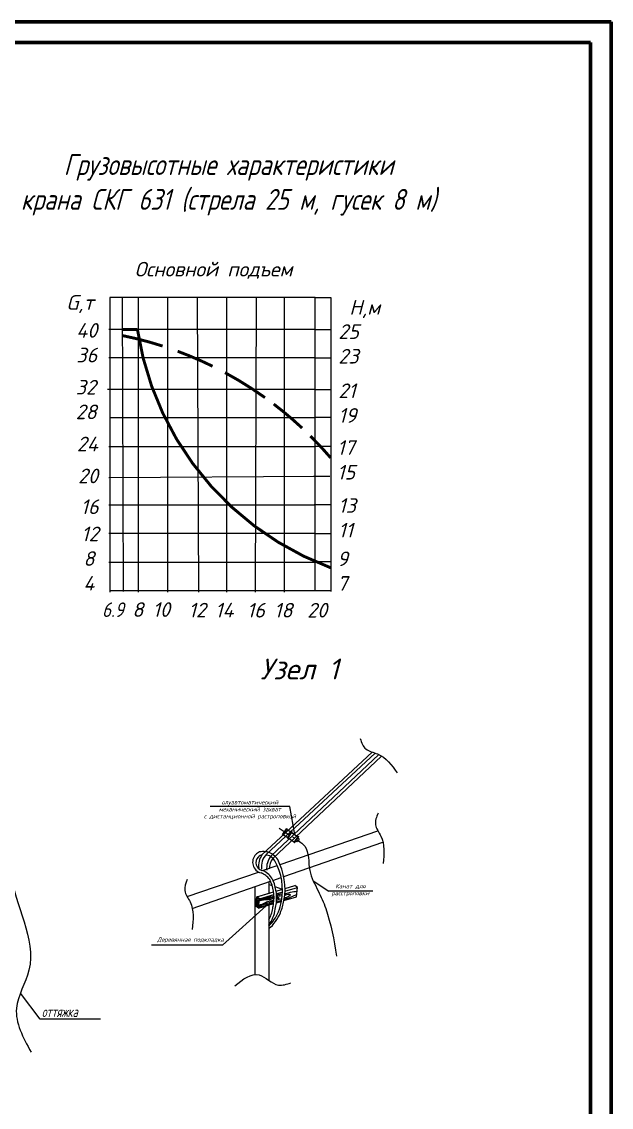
# Model space of a CAD drawing. Header units: millimetres. Extents: x -345369 to 252202, y 74562 to 424723.
# Drawn here: x 6411 to 20534, y 310470 to 336453 of the extents above; entities that cross this region are included whole.
import ezdxf

# ---------------------------------------------------------------- set-up
doc = ezdxf.new("R2010")
doc.units = ezdxf.units.MM
doc.linetypes.add('CENTER', pattern=[50.8, 31.75, -6.35, 6.35, -6.35])
for name, color, linetype, lineweight in [('колонны', 7, 'Continuous', 60), ('ТОнкая', 7, 'Continuous', 35), ('тонкая0.09', 7, 'Continuous', 9)]:
    doc.layers.add(name, color=color, linetype=linetype, lineweight=lineweight)
doc.layers.add('стены тонкая', color=7, linetype='Continuous')
doc.layers.add('Текст', color=7, linetype='Continuous')
doc.styles.get("Standard").update_dxf_attribs({"font": 'isocpeur.TTF', "oblique": 15})
doc.styles.add('Т-250-наклон', font='isocpeur.TTF', dxfattribs={"width": 0.8, "oblique": 15})

# ---------------------------------------------------------------- blocks, each defined once
blk = doc.blocks.new('GZ')
for p, q in [((22.801365, 23.424658), (8.750339, 23.424658)), ((8.750339, 23.424658), (8.750339, 3.287671)), ((10.685511, 23.424658), (10.685511, 3.287671)), ((12.70482, 3.287671), (12.70482, 23.424658)), ((14.724129, 23.424658), (14.808267, 3.287671)), ((16.743438, 3.287671), (16.743438, 23.424658)), ((18.762747, 23.424658), (18.678609, 3.287671)), ((20.697918, 3.287671), (20.697918, 23.424658)), ((22.801365, 3.390411), (22.801365, 23.424658)), ((8.666201, 21.267123), (22.801365, 21.267123)), ((22.801365, 19.315068), (8.666201, 19.315068)), ((8.582064, 17.157534), (22.717227, 17.157534)), ((22.801365, 15.205479), (8.750339, 15.205479)), ((8.666201, 13.253425), (22.801365, 13.253425)), ((22.801365, 11.19863), (8.666201, 11.09589)), ((8.666201, 9.246575), (22.801365, 9.246575)), ((22.801365, 7.294521), (8.666201, 7.294521)), ((8.666201, 5.342466), (22.801365, 5.342466)), ((8.750339, 3.390411), (22.801365, 3.390411))]:
    blk.add_line(p, q)

msp = doc.modelspace()

# ---------------------------------------------------------------- linework, layer by layer
for p, q in [((8847.293865, 322818.674279), (8823.303045, 329849.437459)), ((13429.532995, 329849.437459), (13813.385485, 329849.437459)), ((13813.385485, 329849.437459), (13813.385485, 322818.674279)), ((8823.907845, 329089.257689), (9183.653175, 329089.257689)), ((8825.715595, 329087.051079), (9181.845355, 329084.844399)), ((13429.532995, 329089.827699), (13813.385485, 329089.827699)), ((13438.817095, 328409.580159), (13822.669585, 328409.580159)), ((13438.817095, 327649.970469), (13822.669585, 327649.970469)), ((13429.532995, 326985.073229), (13813.385485, 326985.073229)), ((13442.103875, 326294.308329), (13825.956365, 326294.308329)), ((13404.391235, 325572.842759), (13788.243725, 325572.842759)), ((13416.962115, 324897.428159), (13800.814605, 324897.428159)), ((13429.532995, 324206.663189), (13813.385485, 324206.663189)), ((13429.532995, 323531.248589), (13813.385485, 323531.248589)), ((13813.385485, 322834.024579), (13429.532995, 322834.024579)), ((8299.740358, 312581.574765), (6857.160748, 312581.574765))]:
    msp.add_line(p, q)
at = {"lineweight": 15, "ltscale": 5}
for p, q in [((14805.123098, 318971.828455), (12165.638636, 316510.109086)), ((14879.620222, 318947.501312), (12276.959538, 316528.279838)), ((14964.671428, 318913.809481), (12380.006416, 316483.228619)), ((15032.701532, 318876.291853), (12422.971661, 316423.209517)), ((12599.271153, 316279.859349), (14945.127252, 317089.490762)), ((12689.040642, 315990.449234), (15062.506185, 316815.104009)), ((12179.677205, 316135.043798), (12532.16604, 316256.699187)), ((12384.036336, 316205.574797), (12532.16604, 316256.699187)), ((10375.875211, 315512.492927), (12082.582984, 316101.533418)), ((12429.726384, 315900.351132), (12625.799612, 315968.476294)), ((10495.345681, 315228.255307), (12371.388548, 315880.081794)), ((12717.626114, 315639.285162), (13019.058431, 315727.906177)), ((12718.59795, 315705.733609), (12954.424822, 315775.066642)), ((12043.133963, 315507.147389), (12444.375667, 315625.112336)), ((12043.133963, 315507.147389), (12371.938695, 315603.815887)), ((12043.133963, 315507.147389), (12371.938695, 315603.815887)), ((12107.767572, 315459.986925), (12451.649559, 315561.088131)), ((12190.689962, 315484.366084), (12407.489367, 315548.105047)), ((12435.145725, 315622.398735), (12444.375667, 315625.112336)), ((12505.336768, 315643.034882), (12657.167716, 315687.673137)), ((12513.439183, 315579.254262), (12656.532797, 315621.323744)), ((12533.799659, 315585.240237), (12610.294484, 315607.729693)), ((12533.965118, 315651.451609), (12587.406881, 315667.163472)), ((12646.071975, 315684.410993), (12657.167716, 315687.673137)), ((12646.071975, 315684.410993), (12649.054513, 315685.287858)), ((12692.884878, 315418.014394), (12995.379734, 315506.947795)), ((12084.088875, 315239.028543), (12445.691384, 315345.339577)), ((12084.088875, 315239.028543), (12444.911239, 315345.110215)), ((12511.896221, 315364.80378), (12632.21282, 315400.176826)), ((12554.917174, 315377.451928), (12598.960493, 315390.400652))]:
    msp.add_line(p, q, dxfattribs=at)
at = {"linetype": 'Continuous', "lineweight": 9}
for p, q in [((12955.852811, 316998.379155), (12831.264568, 317667.615093)), ((12744.257338, 317137.848773), (12658.843258, 317008.263328)), ((12658.843258, 317008.263328), (12670.099094, 317000.844232)), ((12661.557686, 316987.885688), (12764.054581, 317143.388222)), ((12670.036845, 316982.296792), (12772.53374, 317137.799326)), ((12678.578253, 316995.255336), (12783.401154, 316926.163073)), ((12744.257338, 317137.848773), (12755.513173, 317130.429677)), ((12763.992332, 317124.840782), (12868.815234, 317055.748519)), ((12764.054581, 317143.388222), (12772.53374, 317137.799326)), ((12774.859746, 316913.204529), (12877.356642, 317068.707063)), ((12783.338905, 316907.615633), (12885.8358, 317063.118168)), ((12877.294393, 317050.159623), (13034.411229, 316946.598687)), ((12877.356642, 317068.707063), (12885.8358, 317063.118168)), ((12661.557686, 316987.885688), (12670.036845, 316982.296792)), ((12774.859746, 316913.204529), (12783.338905, 316907.615633)), ((12791.880313, 316920.574178), (12948.997149, 316817.013242)), ((12940.455741, 316804.054698), (13042.952637, 316959.557232)), ((12940.455741, 316804.054698), (12948.9349, 316798.465802)), ((12948.9349, 316798.465802), (13051.431795, 316953.968336)), ((13010.108877, 316819.957531), (12977.338237, 316841.55775)), ((13055.799098, 316889.276169), (13010.108877, 316819.957531)), ((13055.799098, 316889.276169), (13023.028458, 316910.876388)), ((13042.952637, 316959.557232), (13051.431795, 316953.968336)), ((13392.737859, 315889.706033), (13764.698649, 315645.286266)), ((12264.500057, 315292.069379), (11222.698883, 314353.329616))]:
    msp.add_line(p, q, dxfattribs=at)
at = {"linetype": 'CENTER', "lineweight": 9, "ltscale": 10}
msp.add_line((12580.46405, 317152.868026), (13080.879197, 316823.027749), dxfattribs=at)
at = {"lineweight": 15, "ltscale": 100}
for p, q in [((11995.5087, 315749.483264), (11995.5087, 313646.271286)), ((12327.385837, 315864.793161), (12327.385837, 315590.717359)), ((12412.299717, 315768.958898), (12327.385837, 315798.953811)), ((12657.228257, 315682.440529), (12484.310933, 315743.521712)), ((12327.385837, 315310.55778), (12327.385837, 313511.215313))]:
    msp.add_line(p, q, dxfattribs=at)
at = {"lineweight": 15}
for p, q in [((13019.058431, 315727.906177), (12954.424822, 315775.066642)), ((12995.379734, 315506.947795), (13019.058431, 315727.906177)), ((12019.455265, 315286.189008), (12043.133963, 315507.147389)), ((12107.767572, 315459.986925), (12043.133963, 315507.147389)), ((12057.007394, 315436.738181), (12085.288219, 315401.668486)), ((12084.088875, 315239.028543), (12107.767572, 315459.986925)), ((12084.088875, 315239.028543), (12019.455265, 315286.189008)), ((12038.876499, 315298.120835), (12077.39204, 315315.175162)), ((12039.702205, 315363.61648), (12063.52947, 315367.340624))]:
    msp.add_line(p, q, dxfattribs=at)
at = {"const_width": 70}
for points in [[(9786.957345, 328690.156609, 0.028072), (8823.303045, 328941.297219, 0.028072)], [(9183.164785, 329087.771449, 0.272826), (13813.385485, 323382.615139, 0.27795)], [(10981.879325, 328207.716049, 0.025602), (10147.097685, 328565.778159, 0.025602)], [(12239.111945, 327455.793409, 0.031817), (11281.833245, 328053.309419, 0.031817)], [(13128.775055, 326726.796609, 0.025107), (12448.075245, 327301.422619, 0.025107)], [(13813.385485, 326011.812549, 0.020183), (13326.075655, 326536.725749, 0.020183)]]:
    msp.add_lwpolyline(points, format="xyb", dxfattribs=at)
for points in [[(9181.845355, 329087.051079), (8825.715595, 329084.844399)], [(9181.845355, 329084.844399), (8825.909425, 329085.613419)]]:
    msp.add_lwpolyline(points, dxfattribs=at)
at = {"lineweight": 15, "ltscale": 5}
for centre, radius, start, end in [((12206.31458, 316335.665154), 264.815365, 135.303341945, 256.3313336744), ((12206.31458, 316335.665154), 264.815365, 112.2063483433, 135.303341945), ((12212.757498, 316326.081487), 191.796622, 101.3942405212, 135.815190047), ((12541.643861, 316250.866219), 456.713032, 145.415052278, 187.2168205745), ((12201.389079, 316207.177169), 385.588385, 81.3827505049, 104.2876961407), ((12552.830952, 316236.830067), 401.307869, 133.4270817141, 189.6133191094), ((12200.003198, 316193.816538), 399.006342, 72.8850343082, 81.4734497949), ((12197.005945, 316183.881092), 334.72286, 74.617857519, 77.0641189118), ((12745.042696, 316190.310835), 468.030249, 141.255232325, 185.8783644492), ((12197.005945, 316183.881092), 334.72286, 32.994850153, 74.617857519), ((12200.003198, 316193.816538), 399.006342, 30.8596924831, 72.8850343082), ((12212.757498, 316326.081487), 191.796622, 135.815190047, 254.8929856911), ((12767.636911, 316173.637862), 425.535128, 144.0917519989, 179.8762627027), ((11211.467786, 315668.329767), 1445.829331, 349.3116669888, 28.858607532), ((11223.114363, 315694.374351), 1495.526727, 349.3510494911, 28.0868255394), ((12030.504048, 315710.637929), 384.75144, 33.4392286656, 72.8843531398), ((12022.488345, 315709.56033), 453.590697, 32.9474683664, 71.9846767127), ((11833.930866, 316240.321448), 450.341681, 333.0600970736, 333.082197127), ((11473.17197, 315479.508152), 1045.038354, 353.6984661268, 27.1421707083), ((11457.640158, 315480.582436), 997.264186, 352.2058813146, 26.3137532048), ((11583.98168, 315366.031455), 850.033121, 330.9928320041, 350.8973887884), ((11633.234123, 315332.724893), 859.166574, 323.8947728367, 352.1873754249), ((11457.640158, 315480.582436), 997.264186, 345.5245634994, 352.2058813146), ((11473.17197, 315479.508152), 1045.038354, 345.3914476755, 353.6984661268), ((11211.467786, 315668.329767), 1445.829331, 338.8357762323, 349.3116669888), ((11223.114363, 315694.374351), 1495.526727, 337.7230027751, 349.3510494911)]:
    msp.add_arc(centre, radius, start, end, dxfattribs=at)
at = {"lineweight": 15}
for radius, start in [(946.63754, 313.0860840674), (997.513686, 310.410276332)]:
    msp.add_arc((11680.74113, 315497.638721), radius, start, 338.2153942042, dxfattribs=at)
at = {"linetype": 'Continuous', "lineweight": 18}
msp.add_spline([(13032.953987, 316854.61685), (13189.324106, 316721.481477), (13309.789187, 316137.428874), (13513.500505, 315649.620227), (13692.574044, 315230.532794), (13954.74139, 314088.75657)], degree=3, dxfattribs=at)
at = {"lineweight": 15}
for points in [[(12098.972714, 315466.404168), (12046.11998, 315443.001464), (12030.779729, 315391.86354), (12042.693082, 315315.641302), (12070.974357, 315266.03496), (12085.61422, 315253.262337)], [(12104.728298, 315431.625862), (12074.926202, 315426.967866), (12055.531036, 315411.32726), (12049.54296, 315355.449373), (12066.786851, 315316.505718), (12088.454321, 315279.764817)], [(12102.895647, 315414.524431), (12077.285524, 315379.425653), (12073.666053, 315345.650466), (12091.367104, 315306.94553)]]:
    msp.add_spline(points, degree=3, dxfattribs=at)
for points, knots in [([(12102.895647, 315414.524431), (12169.825841, 315427.701654), (12267.587752, 315446.949029), (12375.931044, 315449.686392), (12410.067317, 315465.38456), (12445.785121, 315477.056673)], [0, 0, 0, 0, 779.8404739686, 1139.0777431093, 1205.1885955072, 1205.1885955072, 1205.1885955072, 1205.1885955072]), ([(12104.728298, 315431.625862), (12140.835602, 315443.075139), (12211.029892, 315465.333072), (12319.219815, 315461.622419), (12383.757527, 315485.808948), (12434.18726, 315500.070195)], [0, 0, 0, 0, 428.8159078829, 833.6382143002, 1208.8010129616, 1208.8010129616, 1208.8010129616, 1208.8010129616]), ([(12190.689962, 315484.366084), (12238.110842, 315486.318503), (12313.345708, 315489.416084), (12386.64429, 315506.07303), (12425.605856, 315516.201703)], [0, 0, 0, 0, 538.8250797212, 854.8646245003, 854.8646245003, 854.8646245003, 854.8646245003]), ([(12516.140897, 315545.242314), (12564.598058, 315560.541558), (12583.382332, 315565.222903), (12602.454735, 315568.668615), (12654.341349, 315575.92666)], [1412.1806313047, 1412.1806313047, 1412.1806313047, 1412.1806313047, 1540.3571403857, 1633.3766323299, 1633.3766323299, 1633.3766323299, 1633.3766323299]), ([(12615.351645, 315452.547403), (12569.580313, 315440.585912), (12557.781237, 315436.405336), (12545.441126, 315431.060758), (12516.522396, 315420.13602)], [3952.762244446, 3952.762244446, 3952.762244446, 3952.762244446, 4085.610718118, 4115.5141619877, 4115.5141619877, 4115.5141619877, 4115.5141619877]), ([(12517.431087, 315519.857352), (12565.865141, 315530.900281), (12583.187571, 315532.591423), (12600.507839, 315534.174616), (12651.691043, 315541.131413)], [1757.1730283774, 1757.1730283774, 1757.1730283774, 1757.1730283774, 1876.223873387, 1954.5950363146, 1954.5950363146, 1954.5950363146, 1954.5950363146]), ([(12527.749019, 315503.15149), (12532.997013, 315502.520458), (12551.951209, 315496.806798), (12592.243427, 315471.936288), (12548.212009, 315464.007728), (12529.156428, 315457.519107), (12517.89116, 315453.682288)], [1658.0701857263, 1658.0701857263, 1658.0701857263, 1658.0701857263, 1695.503316335, 1846.276891778, 2017.3157031449, 2028.4708038244, 2028.4708038244, 2028.4708038244, 2028.4708038244]), ([(12711.590284, 315549.323928), (12733.538073, 315552.642884), (12766.980196, 315561.063353), (12806.51174, 315576.679373), (12884.546681, 315546.975888), (12781.796466, 315501.468587), (12717.573316, 315480.141228), (12709.05518, 315477.55686)], [2387.417497341, 2387.417497341, 2387.417497341, 2387.417497341, 2540.1341471059, 2778.6060931217, 2859.174926981, 3367.7400644922, 3429.4513943205, 3429.4513943205, 3429.4513943205, 3429.4513943205]), ([(12714.359665, 315453.253427), (12728.053488, 315456.834133), (12768.526096, 315467.397339), (12858.1765, 315496.239612), (12934.460336, 315543.636196), (12993.153901, 315558.868537), (13001.166593, 315560.948016)], [2508.40127196, 2508.40127196, 2508.40127196, 2508.40127196, 2669.3010964456, 2983.6501704394, 3579.2278665387, 3673.389234811, 3673.389234811, 3673.389234811, 3673.389234811]), ([(12714.61097, 315584.656245), (12726.867423, 315586.64377), (12771.84638, 315595.799613), (12864.763027, 315632.193883), (12956.794504, 315638.208198), (13009.817403, 315641.673277)], [2052.0934103719, 2052.0934103719, 2052.0934103719, 2052.0934103719, 2133.2549915995, 2575.5107918108, 3176.652510148, 3176.652510148, 3176.652510148, 3176.652510148]), ([(12085.61422, 315253.262337), (12127.913721, 315265.843097), (12189.764753, 315284.238891), (12273.116648, 315316.397004), (12323.665362, 315336.553351), (12356.291703, 315345.463837), (12448.705643, 315369.564147)], [0, 0, 0, 0, 502.1858509013, 734.3044780052, 1017.7125447242, 1120.1837455526, 1120.1837455526, 1120.1837455526, 1120.1837455526]), ([(12451.328302, 315396.203945), (12383.40228, 315378.293349), (12356.485719, 315372.655489), (12283.220455, 315350.966981), (12190.883386, 315311.291969), (12116.440306, 315288.378763), (12088.454321, 315279.764817)], [4734.8174944512, 4734.8174944512, 4734.8174944512, 4734.8174944512, 4792.1739781415, 5048.7677280642, 5602.0358147444, 5935.3272651115, 5935.3272651115, 5935.3272651115, 5935.3272651115]), ([(12453.719113, 315431.976146), (12365.973024, 315403.427374), (12307.87969, 315399.132334), (12219.437485, 315343.074858), (12138.339013, 315320.196552), (12091.367104, 315306.94553)], [2618.8295171747, 2618.8295171747, 2618.8295171747, 2618.8295171747, 2842.1860825723, 3243.9042640322, 3796.8304364019, 3796.8304364019, 3796.8304364019, 3796.8304364019])]:
    msp.add_open_spline(points, degree=3, knots=knots, dxfattribs=at)
for points in [[(12425.605856, 315516.201703), (12435.713211, 315519.472064), (12445.126291, 315522.512392), (12453.899459, 315525.340253)], [(12434.18726, 315500.070195), (12441.353299, 315501.81696), (12448.151991, 315503.466914), (12454.604743, 315505.02568)], [(12445.785121, 315477.056673), (12448.95627, 315478.069383), (12451.993837, 315479.039356), (12454.904155, 315479.968615)], [(12518.007788, 315500.08179), (12522.750222, 315501.584293), (12525.223224, 315502.359991), (12527.749019, 315503.15149)], [(12642.13533, 315459.492915), (12629.450263, 315456.12762), (12622.666048, 315454.400906), (12615.351645, 315452.547403)], [(12698.163133, 315447.734292), (12703.374083, 315449.51146), (12708.770623, 315451.350419), (12714.359665, 315453.253427)], [(12709.05518, 315477.55686), (12706.837955, 315476.953555), (12704.680848, 315476.366843), (12702.581754, 315475.796143)], [(12514.072143, 315386.599637), (12524.872225, 315389.413176), (12536.377111, 315392.410007), (12548.636081, 315395.603083)], [(12548.636081, 315395.603083), (12554.480873, 315397.84846), (12568.718223, 315403.28216), (12636.976987, 315426.78066)]]:
    msp.add_open_spline(points, degree=3, dxfattribs=at)
at = {"layer": 'колонны', "color": 7, "ltscale": 100}
for p, q in [((-63566.493496, 336453.283561), (20533.506504, 336453.283561)), ((20533.506504, 336453.283561), (20533.506504, 277053.283561)), ((20033.506504, 335953.283561), (-61566.493496, 335953.283561)), ((20033.506504, 277553.283561), (20033.506504, 335953.283561))]:
    msp.add_line(p, q, dxfattribs=at)
at = {"layer": 'стены тонкая', "color": 7, "lineweight": 15, "ltscale": 100}
for p, q in [((12831.264568, 317667.615093), (10921.631838, 317667.615093)), ((14819.603383, 315645.286266), (13764.698649, 315645.286266)), ((11222.698883, 314353.329616), (9516.34031, 314353.329616))]:
    msp.add_line(p, q, dxfattribs=at)
at = {"layer": 'тонкая0.09', "lineweight": 25}
msp.add_line((6857.160748, 312581.574765), (6383.614503, 313202.482597), dxfattribs=at)
for points in [[(14517.27391, 319294.256305), (14654.172724, 319046.121472), (14932.887266, 318927.879504), (15408.242275, 318472.780592)], [(14947.880257, 317510.924533), (14884.82764, 317234.633838), (15014.070598, 316960.847029), (15065.769112, 316304.794692)], [(6147.588423, 316505.561896), (6156.019237, 316091.977211), (6586.019237, 313749.890277), (6286.019237, 312839.890277), (6636.019237, 311789.890277)], [(10374.292872, 315925.858351), (10315.5756, 315657.636003), (10444.818557, 315383.849194), (10496.517071, 314727.796857)], [(11514.543766, 313379.147566), (12095.153498, 313638.921912), (12563.106269, 313396.465122), (12857.743199, 313448.420934)]]:
    msp.add_spline(points, degree=3, dxfattribs=at)

# ---------------------------------------------------------------- block references
at = {"xscale": 350, "yscale": 350, "zscale": 350}
msp.add_blockref('GZ', (5463.307385, 321651.199999), dxfattribs=at)

# ---------------------------------------------------------------- texts
at = {"layer": 'стены тонкая', "color": 7, "char_height": 100, "width": 25920.71002692, "attachment_point": 8}
for s, insert in [('\\pt6100;{\\C256;олуавтоматический \\Pмеханический захват \\Pс дистанционной растроповкой}', (11877.903547, 317358.95376)), ('\\pt6100;Канат для \\Pрасстроповки', (14285.371345, 315518.769134)), ('\\pt6100;Деревянная подкладка', (10454.81742, 314407.526577))]:
    msp.add_mtext(s, dxfattribs=dict(at, insert=insert))
at = {"layer": 'Текст', "oblique": 15}
for s, p in [('Основной подъем', (9116.352739, 330355.046751)), ('G,т', (7476.285121, 329558.897139)), ('Н,м', (14259.255735, 329442.636869)), ('40', (7719.748464, 328889.686009)), ('25', (13995.141745, 328861.362189)), ('36', (7719.748464, 328299.686039)), ('23', (13995.141745, 328271.362219)), ('32', (7704.331454, 327530.142579)), ('21', (13995.141745, 327445.171119)), ('28', (7704.331454, 326940.142609)), ('19', (13995.141745, 326855.171149)), ('24', (7732.636304, 326170.599149)), ('17', (13966.836895, 326085.627689)), ('15', (13966.836895, 325495.627649)), ('20', (7760.941154, 325405.855939)), ('13', (13995.141745, 324697.760439)), ('16', (7823.648335, 324669.436619)), ('12', (7839.411749, 324017.988689)), ('11', (13995.141745, 324107.760399)), ('8', (7889.577494, 323427.988719)), ('9', (13966.836895, 323423.188469)), ('4', (7889.577494, 322837.988679)), ('7', (13966.836895, 322833.188429)), ('8 10', (9060.706575, 322207.790824)), ('12 14', (10407.774745, 322194.994124)), ('16 18', (11805.190485, 322192.263704)), ('20 ', (13248.737275, 322192.263704))]:
    msp.add_text(s, height=350, dxfattribs=at).set_placement(p)
at = {"layer": 'Текст', "oblique": 15, "width": 0.85}
msp.add_text('6.9', height=350, dxfattribs=at).set_placement((8334.173845, 322205.060334))
at = {"layer": 'Текст', "color": 0, "insert": (11366.916558, 333284.187077), "char_height": 500, "width": 32296.83037106, "attachment_point": 2, "style": 'Т-250-наклон'}
msp.add_mtext('Грузовысотные характеристики\\Pкрана СКГ 631 (стрела 25 м, гусек 8 м)', dxfattribs=at)
at = {"layer": 'ТОнкая', "color": 7, "lineweight": 25, "oblique": 15, "width": 0.7}
msp.add_text('оттяжка', height=250, dxfattribs=at).set_placement((6892.56958, 312630.967416))
at = {"layer": 'тонкая0.09', "lineweight": 25, "insert": (11651.781298, 321210.681093), "char_height": 500, "width": 3093.78472777, "attachment_point": 1}
msp.add_mtext('\\pi475.42;Узел 1', dxfattribs=at)

doc.saveas('drawing.dxf')
